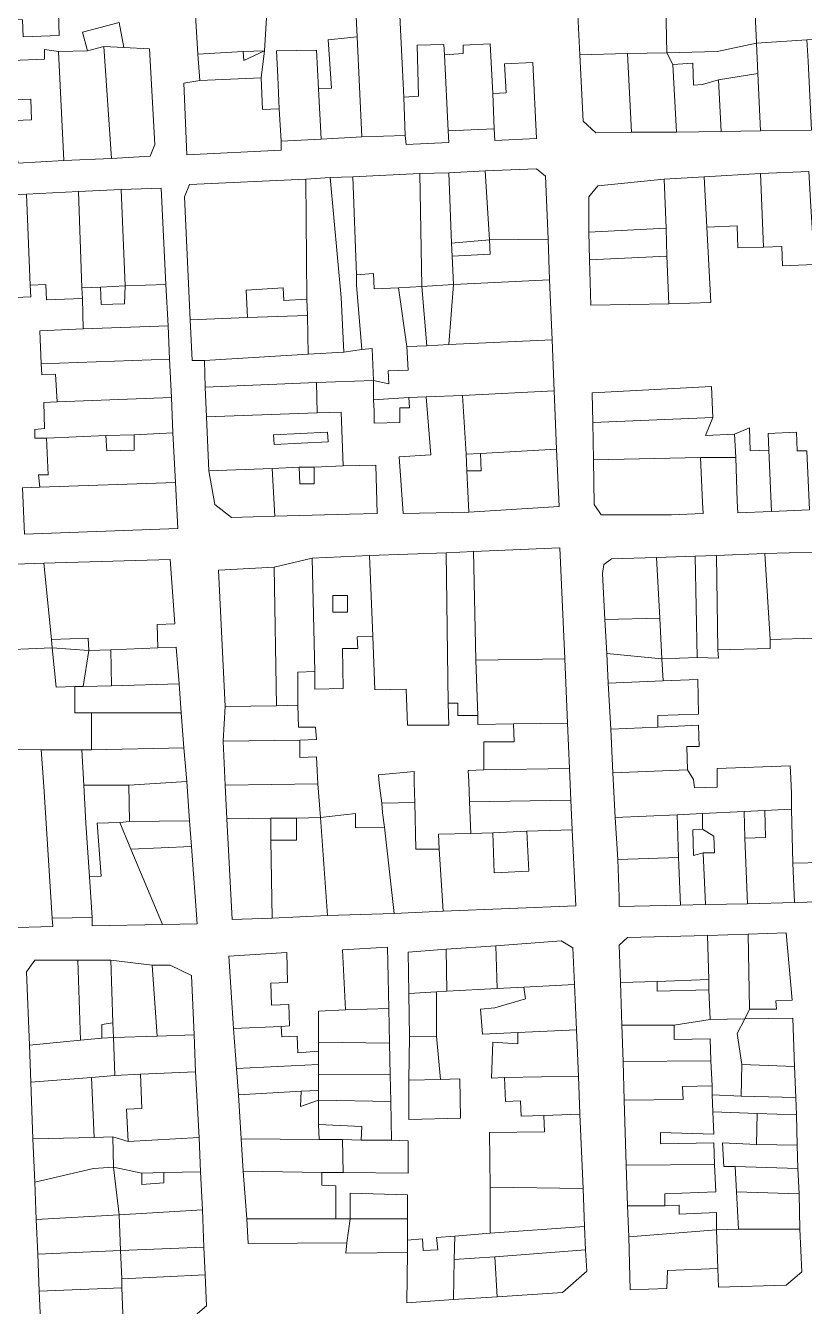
# Model space of a CAD drawing. Header units: inches. Extents: x 1138763 to 1140867, y 1050756 to 1053008.
# Drawn here: x 1140112 to 1140253.1, y 1052024.1 to 1052256.3 of the extents above; entities that cross this region are included whole.
import ezdxf

# ---------------------------------------------------------------- set-up
doc = ezdxf.new("R2010")
doc.units = ezdxf.units.IN
doc.header["$MEASUREMENT"] = 0
doc.layers.add('LimEdif_AM', color=44, linetype='Continuous', lineweight=5)

msp = doc.modelspace()

# ---------------------------------------------------------------- linework, layer by layer
at = {"layer": 'LimEdif_AM'}
for points in [[(1140227.19, 1052297.25), (1140242.44, 1052297.87), (1140244.44, 1052253.12), (1140237.31, 1052251.62), (1140228.19, 1052251.37), (1140227.81, 1052268.5), (1140227.19, 1052297.25)], [(1140242.44, 1052297.87), (1140261.56, 1052298.5), (1140261.94, 1052282.87), (1140262.44, 1052267.62), (1140262.69, 1052257), (1140262.81, 1052254.25), (1140255.69, 1052253.87), (1140253.56, 1052253.75), (1140244.44, 1052253.12), (1140242.44, 1052297.87)], [(1140117.69, 1052267.12), (1140118.06, 1052254.5), (1140111.56, 1052254.25), (1140111.44, 1052257.37), (1140109.81, 1052257.5), (1140109.56, 1052261.62), (1140113.31, 1052261.75), (1140112.69, 1052275.25), (1140117.31, 1052275.5), (1140117.69, 1052267.12)], [(1140227.81, 1052268.5), (1140228.19, 1052251.37), (1140221.06, 1052251.25), (1140212.44, 1052251), (1140211.56, 1052268), (1140227.81, 1052268.5)], [(1140156.06, 1052264.75), (1140155.31, 1052251.75), (1140151.44, 1052251.62), (1140143.19, 1052251.12), (1140142.44, 1052264.25), (1140156.06, 1052264.75)], [(1140172.06, 1052254.25), (1140171.56, 1052265.5), (1140176.56, 1052265.75), (1140179.44, 1052265.87), (1140179.94, 1052255.62), (1140180.56, 1052243.37), (1140180.81, 1052236.37), (1140172.94, 1052236.12), (1140172.06, 1052254.25)], [(1140129.81, 1052252.37), (1140126.19, 1052252.5), (1140123.19, 1052251.75), (1140122.31, 1052255.12), (1140128.94, 1052256.87), (1140129.81, 1052252.37)], [(1140165.06, 1052244.87), (1140167.44, 1052245), (1140166.81, 1052253.75), (1140172.06, 1052254.25), (1140172.94, 1052236.12), (1140165.56, 1052235.75), (1140165.06, 1052244.87)], [(1140180.56, 1052243.37), (1140183.19, 1052243.5), (1140182.94, 1052252.75), (1140187.81, 1052252.87), (1140187.94, 1052251), (1140188.56, 1052237.25), (1140188.69, 1052235.12), (1140180.94, 1052234.75), (1140180.81, 1052236.37), (1140180.56, 1052243.37)], [(1140187.94, 1052251), (1140191.31, 1052251.25), (1140191.31, 1052252.75), (1140196.19, 1052253), (1140196.69, 1052244), (1140196.94, 1052237.62), (1140188.56, 1052237.25), (1140187.94, 1052251)], [(1140244.44, 1052253.12), (1140244.69, 1052247.62), (1140237.56, 1052246.5), (1140234.69, 1052245.62), (1140233.06, 1052245.5), (1140232.94, 1052249.5), (1140229.31, 1052249.25), (1140228.19, 1052251.37), (1140237.31, 1052251.62), (1140244.44, 1052253.12)], [(1140253.56, 1052253.75), (1140253.81, 1052249.87), (1140254.44, 1052237.37), (1140245.19, 1052237.25), (1140244.69, 1052247.62), (1140244.44, 1052253.12), (1140253.56, 1052253.75)], [(1140109.56, 1052250), (1140115.44, 1052250.25), (1140115.44, 1052252), (1140117.94, 1052251.62), (1140118.94, 1052231.87), (1140110.56, 1052231.37), (1140110.06, 1052239.12), (1140113.06, 1052239.25), (1140112.94, 1052243), (1140109.94, 1052242.87), (1140109.56, 1052250)], [(1140126.19, 1052252.5), (1140127.56, 1052232.25), (1140118.94, 1052231.87), (1140117.94, 1052251.62), (1140123.19, 1052251.75), (1140126.19, 1052252.5)], [(1140129.81, 1052252.37), (1140134.44, 1052252.12), (1140135.44, 1052234.75), (1140134.56, 1052232.62), (1140127.56, 1052232.25), (1140126.19, 1052252.5), (1140129.81, 1052252.37)], [(1140151.44, 1052251.62), (1140151.56, 1052250), (1140155.31, 1052251.75), (1140154.69, 1052246.87), (1140143.56, 1052246.37), (1140143.19, 1052251.12), (1140151.44, 1052251.62)], [(1140155.31, 1052251.75), (1140151.56, 1052250), (1140151.44, 1052251.62), (1140155.31, 1052251.75)], [(1140157.94, 1052241.25), (1140157.69, 1052247), (1140157.44, 1052251.75), (1140164.69, 1052251.87), (1140165.06, 1052244.87), (1140165.56, 1052235.75), (1140158.31, 1052235.37), (1140157.94, 1052241.25)], [(1140221.06, 1052251.25), (1140221.81, 1052237), (1140215.31, 1052236.87), (1140213.06, 1052239), (1140212.44, 1052251), (1140221.06, 1052251.25)], [(1140228.19, 1052251.37), (1140229.31, 1052249.25), (1140229.94, 1052237), (1140221.81, 1052237), (1140221.06, 1052251.25), (1140228.19, 1052251.37)], [(1140196.69, 1052244), (1140199.06, 1052244.12), (1140198.81, 1052249.37), (1140203.94, 1052249.62), (1140204.56, 1052235.87), (1140197.06, 1052235.5), (1140196.94, 1052237.62), (1140196.69, 1052244)], [(1140237.56, 1052246.5), (1140238.06, 1052237.12), (1140229.94, 1052237), (1140229.31, 1052249.25), (1140232.94, 1052249.5), (1140233.06, 1052245.5), (1140234.69, 1052245.62), (1140237.56, 1052246.5)], [(1140154.69, 1052246.87), (1140154.94, 1052241.12), (1140157.94, 1052241.25), (1140158.31, 1052235.37), (1140158.31, 1052233.75), (1140141.19, 1052232.87), (1140140.69, 1052245.87), (1140143.56, 1052246.37), (1140154.69, 1052246.87)], [(1140244.69, 1052247.62), (1140245.19, 1052237.25), (1140238.06, 1052237.12), (1140237.56, 1052246.5), (1140244.69, 1052247.62)], [(1140110.06, 1052239.12), (1140109.94, 1052242.87), (1140112.94, 1052243), (1140113.06, 1052239.25), (1140110.06, 1052239.12)], [(1140183.44, 1052229.5), (1140188.69, 1052229.62), (1140189.19, 1052216.87), (1140189.31, 1052214.5), (1140189.56, 1052209.37), (1140183.81, 1052209), (1140183.44, 1052229.5)], [(1140188.69, 1052229.62), (1140195.31, 1052230), (1140196.06, 1052217.5), (1140189.19, 1052216.87), (1140188.69, 1052229.62)], [(1140195.31, 1052230), (1140204.56, 1052230.37), (1140206.19, 1052229), (1140206.69, 1052217.62), (1140196.06, 1052217.5), (1140195.31, 1052230)], [(1140245.19, 1052229.5), (1140253.94, 1052229.87), (1140254.31, 1052223.5), (1140254.81, 1052215.87), (1140254.94, 1052213), (1140249.19, 1052212.75), (1140249.06, 1052216.25), (1140245.69, 1052216.12), (1140245.19, 1052229.5)], [(1140162.94, 1052206.75), (1140158.81, 1052206.5), (1140158.69, 1052208.75), (1140151.94, 1052208.37), (1140152.19, 1052203.37), (1140141.81, 1052203), (1140140.81, 1052225.25), (1140141.69, 1052227.5), (1140162.81, 1052228.5), (1140162.94, 1052206.75)], [(1140162.81, 1052228.5), (1140167.19, 1052228.75), (1140169.19, 1052207), (1140169.69, 1052197.12), (1140163.19, 1052196.75), (1140163.06, 1052203.75), (1140162.94, 1052206.75), (1140162.81, 1052228.5)], [(1140167.19, 1052228.75), (1140171.31, 1052228.87), (1140171.94, 1052211.12), (1140171.94, 1052209.25), (1140172.94, 1052197.62), (1140169.69, 1052197.12), (1140169.19, 1052207), (1140167.19, 1052228.75)], [(1140171.31, 1052228.87), (1140183.44, 1052229.5), (1140183.81, 1052209), (1140179.56, 1052208.75), (1140175.19, 1052208.62), (1140175.06, 1052211.37), (1140171.94, 1052211.12), (1140171.31, 1052228.87)], [(1140228.06, 1052219.62), (1140214.06, 1052218.87), (1140214.06, 1052225.25), (1140215.69, 1052227.25), (1140227.69, 1052228.5), (1140228.06, 1052219.62)], [(1140227.69, 1052228.5), (1140234.94, 1052228.87), (1140235.44, 1052219.75), (1140236.19, 1052206.12), (1140228.56, 1052205.87), (1140228.19, 1052214.5), (1140228.06, 1052219.62), (1140227.69, 1052228.5)], [(1140234.94, 1052228.87), (1140245.19, 1052229.5), (1140245.69, 1052216.12), (1140241.06, 1052216), (1140240.94, 1052220), (1140235.44, 1052219.75), (1140234.94, 1052228.87)], [(1140102.06, 1052225.37), (1140112.19, 1052225.75), (1140112.81, 1052209.25), (1140112.94, 1052207.12), (1140102.94, 1052206.75), (1140102.06, 1052225.37)], [(1140112.19, 1052225.75), (1140121.56, 1052226.25), (1140122.19, 1052208.75), (1140122.31, 1052206.87), (1140115.81, 1052206.62), (1140115.69, 1052209.37), (1140112.81, 1052209.25), (1140112.19, 1052225.75)], [(1140121.56, 1052226.25), (1140129.31, 1052226.62), (1140130.06, 1052209.12), (1140125.56, 1052208.87), (1140122.19, 1052208.75), (1140121.56, 1052226.25)], [(1140129.31, 1052226.62), (1140136.56, 1052226.87), (1140137.44, 1052209.37), (1140130.06, 1052209.12), (1140129.31, 1052226.62)], [(1140228.06, 1052219.62), (1140228.19, 1052214.5), (1140214.19, 1052213.87), (1140214.06, 1052218.87), (1140228.06, 1052219.62)], [(1140196.06, 1052217.5), (1140196.19, 1052214.87), (1140189.31, 1052214.5), (1140189.19, 1052216.87), (1140196.06, 1052217.5)], [(1140206.69, 1052217.62), (1140206.94, 1052210.25), (1140189.56, 1052209.37), (1140189.31, 1052214.5), (1140196.19, 1052214.87), (1140196.06, 1052217.5), (1140206.69, 1052217.62)], [(1140228.19, 1052214.5), (1140228.56, 1052205.87), (1140214.44, 1052205.62), (1140214.19, 1052213.87), (1140228.19, 1052214.5)], [(1140179.56, 1052208.75), (1140181.06, 1052198.12), (1140181.31, 1052193.87), (1140177.69, 1052193.75), (1140177.81, 1052191.37), (1140175.06, 1052192), (1140174.81, 1052197.75), (1140172.94, 1052197.62), (1140171.94, 1052209.25), (1140171.94, 1052211.12), (1140175.06, 1052211.37), (1140175.19, 1052208.62), (1140179.56, 1052208.75)], [(1140102.94, 1052206.75), (1140112.94, 1052207.12), (1140112.81, 1052209.25)], [(1140112.81, 1052209.25), (1140115.69, 1052209.37), (1140115.81, 1052206.62), (1140122.31, 1052206.87), (1140122.44, 1052201.37), (1140114.56, 1052201), (1140114.81, 1052195), (1140114.94, 1052193), (1140117.44, 1052193.12), (1140117.69, 1052188.12), (1140115.31, 1052188), (1140115.44, 1052183.25), (1140113.69, 1052183.12), (1140113.69, 1052181.5), (1140115.81, 1052181.5), (1140116.06, 1052174.87), (1140114.31, 1052174.87), (1140114.56, 1052172.62), (1140111.44, 1052172.5)], [(1140137.44, 1052209.37), (1140137.81, 1052201.87), (1140122.44, 1052201.37), (1140122.31, 1052206.87), (1140122.19, 1052208.75), (1140125.56, 1052208.87), (1140125.69, 1052205.75), (1140129.94, 1052205.87), (1140130.06, 1052209.12), (1140137.44, 1052209.37)], [(1140130.06, 1052209.12), (1140129.94, 1052205.87), (1140125.69, 1052205.75), (1140125.56, 1052208.87), (1140130.06, 1052209.12)], [(1140163.06, 1052203.75), (1140152.19, 1052203.37), (1140151.94, 1052208.37), (1140158.69, 1052208.75), (1140158.81, 1052206.5), (1140162.94, 1052206.75), (1140163.06, 1052203.75)], [(1140183.81, 1052209), (1140184.69, 1052198.25), (1140181.06, 1052198.12), (1140179.56, 1052208.75), (1140183.81, 1052209)], [(1140189.56, 1052209.37), (1140188.69, 1052198.5), (1140184.69, 1052198.25), (1140183.81, 1052209), (1140189.56, 1052209.37)], [(1140206.94, 1052210.25), (1140207.44, 1052199.37), (1140188.69, 1052198.5), (1140189.56, 1052209.37), (1140206.94, 1052210.25)], [(1140137.81, 1052201.87), (1140138.06, 1052195.87), (1140114.81, 1052195), (1140114.56, 1052201), (1140122.44, 1052201.37), (1140137.81, 1052201.87)], [(1140163.06, 1052203.75), (1140163.19, 1052196.75), (1140144.44, 1052195.62), (1140142.19, 1052195.62), (1140141.81, 1052203), (1140152.19, 1052203.37), (1140163.06, 1052203.75)], [(1140172.94, 1052197.62), (1140174.81, 1052197.75), (1140175.06, 1052192), (1140164.69, 1052191.62), (1140144.56, 1052190.75), (1140144.44, 1052195.62), (1140163.19, 1052196.75), (1140169.69, 1052197.12), (1140172.94, 1052197.62)], [(1140207.44, 1052199.37), (1140207.81, 1052190.12), (1140191.19, 1052189.25), (1140184.56, 1052189), (1140181.44, 1052188.87), (1140175.06, 1052188.5), (1140175.06, 1052192), (1140177.81, 1052191.37), (1140177.69, 1052193.75), (1140181.31, 1052193.87), (1140181.06, 1052198.12), (1140184.69, 1052198.25), (1140188.69, 1052198.5), (1140207.44, 1052199.37)], [(1140138.06, 1052195.87), (1140138.44, 1052188.87), (1140117.69, 1052188.12), (1140117.44, 1052193.12), (1140114.94, 1052193), (1140114.81, 1052195), (1140138.06, 1052195.87)], [(1140164.69, 1052191.62), (1140164.81, 1052186.12), (1140144.81, 1052185.37), (1140144.56, 1052190.75), (1140164.69, 1052191.62)], [(1140236.56, 1052185.25), (1140214.81, 1052184.37), (1140214.69, 1052189.75), (1140236.31, 1052190.87), (1140236.56, 1052185.25)], [(1140138.44, 1052188.87), (1140138.69, 1052182.5), (1140131.69, 1052182.12), (1140126.56, 1052182), (1140115.81, 1052181.5), (1140113.69, 1052181.5), (1140113.69, 1052183.12), (1140115.44, 1052183.25), (1140115.31, 1052188), (1140117.69, 1052188.12), (1140138.44, 1052188.87)], [(1140181.44, 1052188.87), (1140181.56, 1052187), (1140179.81, 1052187), (1140179.81, 1052184.37), (1140175.19, 1052184.25), (1140175.19, 1052186.5), (1140175.06, 1052188.5), (1140181.44, 1052188.87)], [(1140191.19, 1052189.25), (1140191.81, 1052178.62), (1140191.94, 1052175.62), (1140192.31, 1052168.12), (1140180.44, 1052167.87), (1140179.69, 1052178.12), (1140185.44, 1052178.5), (1140184.56, 1052189), (1140191.19, 1052189.25)], [(1140207.81, 1052190.12), (1140208.19, 1052179.5), (1140194.44, 1052178.75), (1140191.81, 1052178.62), (1140191.19, 1052189.25), (1140207.81, 1052190.12)], [(1140164.81, 1052186.12), (1140169.19, 1052186.25), (1140169.56, 1052176.5), (1140164.31, 1052176.25), (1140161.56, 1052176.25), (1140156.69, 1052176), (1140145.19, 1052175.62), (1140144.81, 1052185.37), (1140164.81, 1052186.12)], [(1140236.56, 1052185.25), (1140235.19, 1052182), (1140240.44, 1052182.25), (1140240.69, 1052178), (1140234.31, 1052178), (1140214.94, 1052177.62), (1140214.81, 1052184.37), (1140236.56, 1052185.25)], [(1140240.44, 1052182.25), (1140243.19, 1052183.37), (1140243.31, 1052179.25), (1140246.69, 1052179.37), (1140247.19, 1052168.25), (1140241.06, 1052168), (1140240.94, 1052170.12), (1140240.69, 1052178), (1140240.44, 1052182.25)], [(1140138.69, 1052182.5), (1140139.19, 1052173.5), (1140114.56, 1052172.62), (1140114.31, 1052174.87), (1140116.06, 1052174.87), (1140115.81, 1052181.5), (1140126.56, 1052182), (1140126.69, 1052179.25), (1140131.69, 1052179.37), (1140131.69, 1052182.12), (1140138.69, 1052182.5)], [(1140131.69, 1052182.12), (1140131.69, 1052179.37), (1140126.69, 1052179.25), (1140126.56, 1052182), (1140131.69, 1052182.12)], [(1140157.06, 1052180.37), (1140166.81, 1052180.87), (1140166.69, 1052182.62), (1140156.94, 1052182.12), (1140157.06, 1052180.37)], [(1140157.06, 1052180.37), (1140156.94, 1052182.12), (1140166.69, 1052182.62), (1140166.81, 1052180.87), (1140157.06, 1052180.37)], [(1140246.69, 1052179.37), (1140246.56, 1052182.37), (1140251.69, 1052182.62), (1140251.81, 1052179.25), (1140253.56, 1052179.25), (1140254.06, 1052168.5), (1140247.19, 1052168.25), (1140246.69, 1052179.37)], [(1140194.44, 1052178.75), (1140194.56, 1052175.62), (1140191.94, 1052175.62), (1140191.81, 1052178.62), (1140194.44, 1052178.75)], [(1140208.19, 1052179.5), (1140208.69, 1052169.12), (1140192.31, 1052168.12), (1140191.94, 1052175.62), (1140194.56, 1052175.62), (1140194.44, 1052178.75), (1140208.19, 1052179.5)], [(1140169.56, 1052176.5), (1140175.44, 1052176.62), (1140175.69, 1052167.87), (1140170.69, 1052167.75), (1140157.19, 1052167.37), (1140156.69, 1052176), (1140161.56, 1052176.25), (1140161.69, 1052173.25), (1140164.31, 1052173.25), (1140164.31, 1052176.25), (1140169.56, 1052176.5)], [(1140164.31, 1052176.25), (1140164.31, 1052173.25), (1140161.69, 1052173.25), (1140161.56, 1052176.25), (1140164.31, 1052176.25)], [(1140234.31, 1052178), (1140234.69, 1052169.87), (1140234.81, 1052167.87), (1140229.06, 1052167.62), (1140216.31, 1052167.62), (1140215.06, 1052169.5), (1140214.94, 1052177.62), (1140234.31, 1052178)], [(1140156.69, 1052176), (1140157.19, 1052167.37), (1140149.31, 1052167.12), (1140146.31, 1052169.5), (1140145.19, 1052175.62), (1140156.69, 1052176)], [(1140139.19, 1052173.5), (1140139.56, 1052165.12), (1140111.81, 1052164.12), (1140111.44, 1052172.5), (1140114.56, 1052172.62), (1140139.19, 1052173.5)], [(1140163.94, 1052159.75), (1140174.31, 1052160.25), (1140174.94, 1052145.62), (1140172.06, 1052145.5), (1140172.19, 1052143.37), (1140169.44, 1052143.37), (1140169.56, 1052136.12), (1140164.44, 1052136), (1140164.44, 1052139.25), (1140163.94, 1052159.75)], [(1140174.31, 1052160.25), (1140188.19, 1052160.75), (1140188.56, 1052133.5), (1140188.69, 1052129.5), (1140181.19, 1052129.5), (1140180.94, 1052136), (1140175.31, 1052135.87), (1140174.94, 1052145.62), (1140174.31, 1052160.25)], [(1140188.19, 1052160.75), (1140193.19, 1052161), (1140193.56, 1052141.25), (1140193.94, 1052131.25), (1140190.31, 1052131.25), (1140190.31, 1052133.5), (1140188.56, 1052133.5), (1140188.19, 1052160.75)], [(1140193.19, 1052161), (1140208.81, 1052161.62), (1140209.69, 1052141.5), (1140193.56, 1052141.25), (1140193.19, 1052161)], [(1140226.31, 1052159.87), (1140233.31, 1052160.12), (1140233.69, 1052141.75), (1140227.31, 1052141.5), (1140226.94, 1052148.87), (1140226.31, 1052159.87)], [(1140233.31, 1052160.12), (1140237.19, 1052160.25), (1140237.44, 1052143.12), (1140237.56, 1052141.62), (1140233.69, 1052141.75), (1140233.31, 1052160.12)], [(1140237.19, 1052160.25), (1140245.94, 1052160.62), (1140246.94, 1052145), (1140246.94, 1052143.37), (1140237.44, 1052143.12), (1140237.19, 1052160.25)], [(1140245.94, 1052160.62), (1140254.81, 1052160.87), (1140254.94, 1052145.25), (1140246.94, 1052145), (1140245.94, 1052160.62)], [(1140104.81, 1052156.25), (1140104.81, 1052158.5), (1140115.31, 1052158.87), (1140116.69, 1052145), (1140116.81, 1052143.5), (1140105.31, 1052143), (1140104.81, 1052156.25)], [(1140116.69, 1052145), (1140115.31, 1052158.87), (1140138.19, 1052159.5), (1140139.06, 1052147.87), (1140135.81, 1052147.75), (1140135.94, 1052143.5), (1140127.44, 1052143.12), (1140123.44, 1052143), (1140123.31, 1052145.25), (1140116.69, 1052145)], [(1140157.44, 1052133), (1140148.19, 1052132.87), (1140146.94, 1052157.62), (1140157.06, 1052158.12), (1140157.44, 1052133)], [(1140157.06, 1052158.12), (1140163.94, 1052159.75), (1140164.44, 1052139.25), (1140161.31, 1052139.12), (1140161.31, 1052133.12), (1140157.44, 1052133), (1140157.06, 1052158.12)], [(1140226.94, 1052148.87), (1140216.94, 1052148.62), (1140216.56, 1052157), (1140216.81, 1052158.62), (1140218.19, 1052159.62), (1140226.31, 1052159.87), (1140226.94, 1052148.87)], [(1140170.31, 1052150), (1140170.31, 1052153), (1140167.69, 1052153), (1140167.69, 1052150), (1140170.31, 1052150)], [(1140170.31, 1052150), (1140167.69, 1052150), (1140167.69, 1052153), (1140170.31, 1052153), (1140170.31, 1052150)], [(1140226.94, 1052148.87), (1140227.31, 1052141.5), (1140217.31, 1052142.5), (1140216.94, 1052148.62), (1140226.94, 1052148.87)], [(1140116.69, 1052145), (1140123.31, 1052145.25), (1140123.44, 1052143), (1140116.81, 1052143.5), (1140116.69, 1052145)], [(1140174.94, 1052145.62), (1140175.31, 1052135.87), (1140180.94, 1052136), (1140181.19, 1052129.5), (1140188.69, 1052129.5), (1140188.56, 1052133.5), (1140190.31, 1052133.5), (1140190.31, 1052131.25), (1140193.94, 1052131.25), (1140193.94, 1052129.62), (1140200.44, 1052129.75), (1140200.56, 1052126.5), (1140195.06, 1052126.5), (1140195.06, 1052121.37), (1140192.19, 1052121.25), (1140192.31, 1052119.25), (1140192.44, 1052115.62), (1140192.69, 1052109.87), (1140186.81, 1052109.75), (1140186.94, 1052107), (1140182.69, 1052107), (1140182.56, 1052115.5), (1140182.44, 1052119.12), (1140182.44, 1052121.12), (1140175.94, 1052120.5), (1140176.06, 1052119), (1140176.56, 1052115.37), (1140176.69, 1052113.62), (1140177.06, 1052111), (1140171.81, 1052110.87), (1140171.81, 1052113.5), (1140165.44, 1052112.75), (1140164.94, 1052118.87), (1140164.81, 1052121.25), (1140164.69, 1052123.75), (1140161.69, 1052123.62), (1140161.69, 1052126.75), (1140164.69, 1052126.87), (1140164.56, 1052129.12), (1140161.44, 1052129.12), (1140161.31, 1052133.12), (1140161.31, 1052139.12), (1140164.44, 1052139.25), (1140164.44, 1052136), (1140169.56, 1052136.12), (1140169.44, 1052143.37), (1140172.19, 1052143.37), (1140172.06, 1052145.5), (1140174.94, 1052145.62)], [(1140256.56, 1052104.62), (1140251.06, 1052104.5), (1140250.81, 1052114.25), (1140250.81, 1052117.12), (1140250.69, 1052119.87), (1140250.56, 1052122.12), (1140237.31, 1052121.62), (1140237.31, 1052119.75), (1140237.31, 1052118.25), (1140233.19, 1052118.12), (1140233.06, 1052119.62), (1140231.94, 1052121.37), (1140231.81, 1052125.62), (1140234.06, 1052125.62), (1140233.94, 1052129.5), (1140226.56, 1052129.12), (1140226.56, 1052131.25), (1140233.94, 1052131.5), (1140233.81, 1052137.75), (1140227.56, 1052137.5), (1140227.31, 1052141.5), (1140233.69, 1052141.75), (1140237.56, 1052141.62), (1140237.44, 1052143.12), (1140246.94, 1052143.37), (1140246.94, 1052145), (1140254.94, 1052145.25)], [(1140105.31, 1052143), (1140116.81, 1052143.5)], [(1140116.81, 1052143.5), (1140117.56, 1052136.37), (1140120.94, 1052136.5), (1140120.94, 1052131.75), (1140123.94, 1052131.75), (1140123.94, 1052125), (1140122.19, 1052125), (1140118.94, 1052125), (1140114.81, 1052125), (1140106.94, 1052125.12)], [(1140123.44, 1052143), (1140122.44, 1052136.5), (1140120.94, 1052136.5), (1140117.56, 1052136.37), (1140116.81, 1052143.5), (1140123.44, 1052143)], [(1140127.44, 1052143.12), (1140127.56, 1052136.62), (1140122.44, 1052136.5), (1140123.44, 1052143), (1140127.44, 1052143.12)], [(1140135.94, 1052143.5), (1140139.31, 1052143.62), (1140139.81, 1052137), (1140127.56, 1052136.62), (1140127.44, 1052143.12), (1140135.94, 1052143.5)], [(1140209.69, 1052141.5), (1140210.19, 1052129.87), (1140200.44, 1052129.75), (1140193.94, 1052129.62), (1140193.94, 1052131.25), (1140193.56, 1052141.25), (1140209.69, 1052141.5)], [(1140227.31, 1052141.5), (1140227.56, 1052137.5), (1140217.56, 1052137.12), (1140217.31, 1052142.5), (1140227.31, 1052141.5)], [(1140139.81, 1052137), (1140140.19, 1052131.75), (1140123.94, 1052131.75), (1140120.94, 1052131.75), (1140120.94, 1052136.5), (1140122.44, 1052136.5), (1140127.56, 1052136.62), (1140139.81, 1052137)], [(1140227.56, 1052137.5), (1140233.81, 1052137.75), (1140233.94, 1052131.5), (1140226.56, 1052131.25), (1140226.56, 1052129.12), (1140218.06, 1052128.75), (1140217.56, 1052137.12), (1140227.56, 1052137.5)], [(1140161.31, 1052133.12), (1140161.44, 1052129.12), (1140164.56, 1052129.12), (1140164.69, 1052126.87), (1140161.69, 1052126.75), (1140147.81, 1052126.62), (1140148.19, 1052132.87), (1140157.44, 1052133), (1140161.31, 1052133.12)], [(1140140.19, 1052131.75), (1140140.69, 1052125.37), (1140123.94, 1052125), (1140123.94, 1052131.75), (1140140.19, 1052131.75)], [(1140210.19, 1052129.87), (1140210.56, 1052121.62), (1140195.06, 1052121.37), (1140195.06, 1052126.5), (1140200.56, 1052126.5), (1140200.44, 1052129.75), (1140210.19, 1052129.87)], [(1140226.56, 1052129.12), (1140233.94, 1052129.5), (1140234.06, 1052125.62), (1140231.81, 1052125.62), (1140231.94, 1052121.37), (1140218.44, 1052120.87), (1140218.06, 1052128.75), (1140226.56, 1052129.12)], [(1140140.69, 1052125.37), (1140141.19, 1052119.25), (1140130.69, 1052118.62), (1140122.56, 1052118.62), (1140122.19, 1052125), (1140123.94, 1052125), (1140140.69, 1052125.37)], [(1140161.69, 1052126.75), (1140161.69, 1052123.62), (1140164.69, 1052123.75), (1140164.81, 1052121.25), (1140164.94, 1052118.87), (1140148.19, 1052118.62), (1140147.81, 1052126.62), (1140161.69, 1052126.75)], [(1140114.81, 1052125), (1140115.31, 1052118.37), (1140116.81, 1052094.5), (1140116.94, 1052093), (1140108.31, 1052092.75), (1140107.56, 1052110.75), (1140107.31, 1052118.37), (1140106.94, 1052125.12), (1140114.81, 1052125)], [(1140122.19, 1052125), (1140122.56, 1052118.62), (1140122.94, 1052111.75), (1140123.56, 1052102), (1140124.06, 1052094.62), (1140116.81, 1052094.5), (1140115.31, 1052118.37), (1140114.81, 1052125), (1140118.94, 1052125), (1140122.19, 1052125)], [(1140182.56, 1052115.5), (1140176.56, 1052115.37), (1140176.06, 1052119), (1140175.94, 1052120.5), (1140182.44, 1052121.12), (1140182.44, 1052119.12), (1140182.56, 1052115.5)], [(1140210.56, 1052121.62), (1140210.81, 1052115.87), (1140192.44, 1052115.62), (1140192.31, 1052119.25), (1140192.19, 1052121.25), (1140195.06, 1052121.37), (1140210.56, 1052121.62)], [(1140231.94, 1052121.37), (1140233.06, 1052119.62), (1140233.19, 1052118.12), (1140237.31, 1052118.25), (1140237.31, 1052119.75), (1140237.31, 1052121.62), (1140250.56, 1052122.12), (1140250.69, 1052119.87), (1140250.81, 1052117.12), (1140250.81, 1052114.25), (1140245.94, 1052114), (1140242.19, 1052113.87), (1140234.69, 1052113.5), (1140230.06, 1052113.25), (1140218.81, 1052112.75), (1140218.44, 1052120.87), (1140231.94, 1052121.37)], [(1140130.69, 1052118.62), (1140130.81, 1052112), (1140129.06, 1052111.87), (1140124.94, 1052111.75), (1140125.69, 1052102.12), (1140123.56, 1052102), (1140122.94, 1052111.75), (1140122.56, 1052118.62), (1140130.69, 1052118.62)], [(1140141.19, 1052119.25), (1140141.69, 1052112.12), (1140130.81, 1052112), (1140130.69, 1052118.62), (1140141.19, 1052119.25)], [(1140164.94, 1052118.87), (1140165.44, 1052112.75), (1140161.06, 1052112.62), (1140156.44, 1052112.62), (1140148.44, 1052112.5), (1140148.19, 1052118.62), (1140164.94, 1052118.87)], [(1140210.81, 1052115.87), (1140211.06, 1052110.5), (1140202.81, 1052110.25), (1140196.69, 1052110), (1140192.69, 1052109.87), (1140192.44, 1052115.62), (1140210.81, 1052115.87)], [(1140182.56, 1052115.5), (1140182.69, 1052107), (1140186.94, 1052107), (1140187.69, 1052095.75), (1140178.81, 1052095.37), (1140177.06, 1052111), (1140176.69, 1052113.62), (1140176.56, 1052115.37), (1140182.56, 1052115.5)], [(1140242.19, 1052113.87), (1140242.31, 1052109), (1140242.81, 1052097.12), (1140235.19, 1052097), (1140234.81, 1052106.37), (1140236.81, 1052106.37), (1140236.69, 1052109.37), (1140234.69, 1052110.62), (1140234.69, 1052113.5), (1140242.19, 1052113.87)], [(1140245.94, 1052114), (1140246.06, 1052109.12), (1140242.31, 1052109), (1140242.19, 1052113.87), (1140245.94, 1052114)], [(1140250.81, 1052114.25), (1140251.06, 1052104.5), (1140251.31, 1052097.37), (1140242.81, 1052097.12), (1140242.31, 1052109), (1140246.06, 1052109.12), (1140245.94, 1052114), (1140250.81, 1052114.25)], [(1140131.06, 1052107), (1140136.81, 1052093.37), (1140124.06, 1052093.12), (1140124.06, 1052094.62), (1140123.56, 1052102), (1140125.69, 1052102.12), (1140124.94, 1052111.75), (1140129.06, 1052111.87), (1140131.06, 1052107)], [(1140141.69, 1052112.12), (1140142.06, 1052107.5), (1140131.06, 1052107), (1140129.06, 1052111.87), (1140130.81, 1052112), (1140141.69, 1052112.12)], [(1140156.44, 1052112.62), (1140156.44, 1052108.62), (1140156.69, 1052094.5), (1140149.44, 1052094.25), (1140148.44, 1052112.5), (1140156.44, 1052112.62)], [(1140165.44, 1052112.75), (1140166.69, 1052095), (1140156.69, 1052094.5), (1140156.44, 1052108.62), (1140161.06, 1052108.62), (1140161.06, 1052112.62), (1140165.44, 1052112.75)], [(1140161.06, 1052112.62), (1140161.06, 1052108.62), (1140156.44, 1052108.62), (1140156.44, 1052112.62), (1140161.06, 1052112.62)], [(1140177.06, 1052111), (1140178.81, 1052095.37), (1140166.69, 1052095), (1140165.44, 1052112.75), (1140171.81, 1052113.5), (1140171.81, 1052110.87), (1140177.06, 1052111)], [(1140230.06, 1052113.25), (1140230.31, 1052105.5), (1140219.31, 1052105.12), (1140218.81, 1052112.75), (1140230.06, 1052113.25)], [(1140234.69, 1052113.5), (1140234.69, 1052110.62), (1140232.94, 1052110.5), (1140233.06, 1052105.87), (1140234.81, 1052106.37), (1140235.19, 1052097), (1140230.69, 1052096.87), (1140230.31, 1052105.5), (1140230.06, 1052113.25), (1140234.69, 1052113.5)], [(1140266.94, 1052111.62), (1140267.44, 1052097.75), (1140251.31, 1052097.37), (1140251.06, 1052104.5), (1140256.56, 1052104.62), (1140256.44, 1052111.25), (1140266.94, 1052111.62)], [(1140211.06, 1052110.5), (1140211.69, 1052096.75), (1140187.69, 1052095.75), (1140186.94, 1052107), (1140186.81, 1052109.75), (1140192.69, 1052109.87), (1140196.69, 1052110), (1140196.94, 1052102.75), (1140203.19, 1052103), (1140202.81, 1052110.25), (1140211.06, 1052110.5)], [(1140202.81, 1052110.25), (1140203.19, 1052103), (1140196.94, 1052102.75), (1140196.69, 1052110), (1140202.81, 1052110.25)], [(1140234.81, 1052106.37), (1140233.06, 1052105.87), (1140232.94, 1052110.5), (1140234.69, 1052110.62), (1140236.69, 1052109.37), (1140236.81, 1052106.37), (1140234.81, 1052106.37)], [(1140142.06, 1052107.5), (1140143.06, 1052093.5), (1140136.81, 1052093.37), (1140131.06, 1052107), (1140142.06, 1052107.5)], [(1140230.31, 1052105.5), (1140230.69, 1052096.87), (1140219.56, 1052096.62), (1140219.56, 1052098.37), (1140219.31, 1052105.12), (1140230.31, 1052105.5)], [(1140197.19, 1052089.5), (1140209.06, 1052090.37), (1140211.19, 1052089.12), (1140211.44, 1052082.5), (1140202.31, 1052082), (1140197.44, 1052081.75), (1140197.19, 1052089.5)], [(1140235.81, 1052083.37), (1140226.44, 1052083), (1140219.81, 1052082.87), (1140219.56, 1052089.62), (1140221.06, 1052091), (1140235.56, 1052091.37), (1140235.81, 1052083.37)], [(1140235.56, 1052091.37), (1140242.94, 1052091.62), (1140243.19, 1052078), (1140242.31, 1052076.25), (1140236.06, 1052076.12), (1140235.81, 1052081.5), (1140235.81, 1052083.37), (1140235.56, 1052091.37)], [(1140243.19, 1052078), (1140242.94, 1052091.62), (1140249.81, 1052091.87), (1140250.94, 1052079.62), (1140247.94, 1052079.5), (1140248.06, 1052078), (1140243.19, 1052078)], [(1140158.31, 1052074.87), (1140149.69, 1052074.5), (1140148.81, 1052087.62), (1140159.31, 1052088.25), (1140159.44, 1052082.87), (1140156.44, 1052082.75), (1140156.56, 1052078.75), (1140159.69, 1052078.87), (1140159.81, 1052075), (1140158.31, 1052074.87)], [(1140177.81, 1052078.12), (1140169.94, 1052077.87), (1140169.44, 1052088.75), (1140177.56, 1052089.25), (1140177.81, 1052078.12)], [(1140188.31, 1052081.25), (1140186.44, 1052081.12), (1140181.44, 1052080.87), (1140181.31, 1052088.37), (1140188.19, 1052088.87), (1140188.31, 1052081.25)], [(1140188.19, 1052088.87), (1140197.19, 1052089.5), (1140197.44, 1052081.75), (1140188.31, 1052081.25), (1140188.19, 1052088.87)], [(1140121.44, 1052086.87), (1140121.94, 1052072.37), (1140112.69, 1052071.5), (1140112.19, 1052084.75), (1140113.69, 1052086.87), (1140121.44, 1052086.87)], [(1140121.44, 1052086.87), (1140127.44, 1052086.87), (1140127.81, 1052075.5), (1140125.81, 1052075.25), (1140125.81, 1052072.75), (1140121.94, 1052072.37), (1140121.44, 1052086.87)], [(1140127.44, 1052086.87), (1140134.94, 1052086), (1140135.81, 1052073.12), (1140127.94, 1052072.87), (1140127.81, 1052075.5), (1140127.44, 1052086.87)], [(1140134.94, 1052086), (1140138.19, 1052086), (1140142.06, 1052084.12), (1140142.56, 1052073.37), (1140135.81, 1052073.12), (1140134.94, 1052086)], [(1140235.81, 1052083.37), (1140235.81, 1052081.5), (1140226.44, 1052081.25), (1140226.44, 1052083), (1140235.81, 1052083.37)], [(1140186.44, 1052081.12), (1140186.44, 1052073.12), (1140181.56, 1052073), (1140181.44, 1052080.87), (1140186.44, 1052081.12)], [(1140211.44, 1052082.5), (1140211.81, 1052074.25), (1140201.19, 1052073.75), (1140194.81, 1052073.5), (1140194.44, 1052078), (1140197.06, 1052078.25), (1140202.56, 1052079.87), (1140202.31, 1052082), (1140211.44, 1052082.5)], [(1140226.44, 1052083), (1140226.44, 1052081.25), (1140235.81, 1052081.5), (1140236.06, 1052076.12), (1140229.56, 1052075.12), (1140220.06, 1052075.12), (1140219.81, 1052082.87), (1140226.44, 1052083)], [(1140177.81, 1052078.12), (1140177.94, 1052071.87), (1140165.06, 1052072), (1140165.06, 1052077.62), (1140169.94, 1052077.87), (1140177.81, 1052078.12)], [(1140241.81, 1052068), (1140240.94, 1052073.62), (1140242.31, 1052076.25), (1140251.06, 1052076.37), (1140251.31, 1052067.62), (1140241.81, 1052068)], [(1140127.94, 1052072.87), (1140125.81, 1052072.75), (1140125.81, 1052075.25), (1140127.81, 1052075.5), (1140127.94, 1052072.87)], [(1140158.31, 1052074.87), (1140158.44, 1052073), (1140161.19, 1052073.12), (1140161.31, 1052070.12), (1140165.06, 1052070.37), (1140165.06, 1052068), (1140150.19, 1052067.25), (1140149.69, 1052074.5), (1140158.31, 1052074.87)], [(1140211.81, 1052074.25), (1140212.19, 1052065.87), (1140198.81, 1052065.62), (1140196.44, 1052065.5), (1140196.69, 1052072), (1140201.19, 1052071.75), (1140201.19, 1052073.75), (1140211.81, 1052074.25)], [(1140229.56, 1052075.12), (1140229.56, 1052072.5), (1140236.06, 1052072.62), (1140236.19, 1052068.62), (1140220.31, 1052068.5), (1140220.06, 1052075.12), (1140229.56, 1052075.12)], [(1140242.31, 1052076.25), (1140240.94, 1052073.62), (1140241.81, 1052068), (1140241.69, 1052062.25), (1140236.44, 1052062.5), (1140236.44, 1052064.12), (1140236.19, 1052068.62), (1140236.06, 1052072.62), (1140229.56, 1052072.5), (1140229.56, 1052075.12), (1140236.06, 1052076.12), (1140242.31, 1052076.25)], [(1140127.94, 1052072.87), (1140128.19, 1052066), (1140123.94, 1052065.62), (1140112.94, 1052064.75), (1140112.69, 1052071.5), (1140121.94, 1052072.37), (1140125.81, 1052072.75), (1140127.94, 1052072.87)], [(1140142.56, 1052073.37), (1140142.81, 1052066.62), (1140132.81, 1052066.25), (1140128.19, 1052066), (1140127.94, 1052072.87), (1140135.81, 1052073.12), (1140142.56, 1052073.37)], [(1140177.94, 1052071.87), (1140178.06, 1052066.12), (1140165.06, 1052066.25), (1140165.06, 1052068), (1140165.06, 1052070.37), (1140165.06, 1052072), (1140177.94, 1052071.87)], [(1140186.44, 1052073.12), (1140187.19, 1052065.25), (1140181.44, 1052065.12), (1140181.56, 1052073), (1140186.44, 1052073.12)], [(1140165.06, 1052068), (1140165.06, 1052066.25), (1140165.06, 1052063.25), (1140161.94, 1052063.12), (1140150.56, 1052062.5), (1140150.19, 1052067.25), (1140165.06, 1052068)], [(1140236.19, 1052068.62), (1140236.44, 1052064.12), (1140231.06, 1052064), (1140231.19, 1052061.62), (1140220.44, 1052061.5), (1140220.31, 1052068.5), (1140236.19, 1052068.62)], [(1140251.31, 1052067.62), (1140251.56, 1052062), (1140241.69, 1052062.25), (1140241.81, 1052068), (1140251.31, 1052067.62)], [(1140123.94, 1052065.62), (1140124.44, 1052054.75), (1140113.31, 1052054.5), (1140112.94, 1052064.75), (1140123.94, 1052065.62)], [(1140132.81, 1052066.25), (1140133.06, 1052060), (1140130.31, 1052059.87), (1140130.56, 1052054), (1140127.81, 1052054.87), (1140124.44, 1052054.75), (1140123.94, 1052065.62), (1140128.19, 1052066), (1140132.81, 1052066.25)], [(1140142.81, 1052066.62), (1140143.44, 1052054.75), (1140130.56, 1052054), (1140130.31, 1052059.87), (1140133.06, 1052060), (1140132.81, 1052066.25), (1140142.81, 1052066.62)], [(1140178.06, 1052066.12), (1140178.19, 1052061.25), (1140165.06, 1052061.5), (1140165.06, 1052063.25), (1140165.06, 1052066.25), (1140178.06, 1052066.12)], [(1140187.19, 1052065.25), (1140190.69, 1052065.37), (1140190.81, 1052058.25), (1140181.44, 1052058), (1140181.44, 1052065.12), (1140187.19, 1052065.25)], [(1140212.19, 1052065.87), (1140212.44, 1052059), (1140205.94, 1052058.75), (1140201.81, 1052058.62), (1140201.69, 1052061.37), (1140198.94, 1052061.25), (1140198.81, 1052065.62), (1140212.19, 1052065.87)], [(1140161.94, 1052063.12), (1140161.81, 1052060.37), (1140165.06, 1052061.5), (1140165.06, 1052057.12), (1140165.19, 1052054.37), (1140151.06, 1052054.5), (1140150.56, 1052062.5), (1140161.94, 1052063.12)], [(1140165.06, 1052063.25), (1140165.06, 1052061.5), (1140161.81, 1052060.37), (1140161.94, 1052063.12), (1140165.06, 1052063.25)], [(1140236.44, 1052062.5), (1140236.56, 1052059.37), (1140236.69, 1052055.37), (1140227.06, 1052055.62), (1140227.06, 1052053.62), (1140236.69, 1052053.75), (1140236.81, 1052049.87), (1140220.81, 1052049.75), (1140220.44, 1052061.5), (1140231.19, 1052061.62), (1140231.06, 1052064), (1140236.44, 1052064.12), (1140236.44, 1052062.5)], [(1140241.69, 1052062.25), (1140251.56, 1052062), (1140251.69, 1052058.87), (1140244.56, 1052059.12), (1140236.56, 1052059.37), (1140236.44, 1052062.5), (1140241.69, 1052062.25)], [(1140178.19, 1052061.25), (1140178.31, 1052054.25), (1140172.81, 1052054.25), (1140172.94, 1052056.75), (1140165.06, 1052057.12), (1140165.06, 1052061.5), (1140178.19, 1052061.25)], [(1140212.44, 1052059), (1140213.06, 1052045.5), (1140196.19, 1052045.75), (1140196.06, 1052055.62), (1140206.06, 1052055.75), (1140205.94, 1052058.75), (1140212.44, 1052059)], [(1140244.56, 1052059.12), (1140244.44, 1052053.5), (1140238.31, 1052053.75), (1140238.56, 1052049.5), (1140240.56, 1052049.5), (1140240.81, 1052044.87), (1140241.19, 1052038.12), (1140237.19, 1052038), (1140237.19, 1052041.12), (1140230.44, 1052040.87), (1140230.44, 1052042.5), (1140227.81, 1052042.37), (1140227.81, 1052044.5), (1140237.06, 1052044.87), (1140236.81, 1052049.87), (1140236.69, 1052053.75), (1140227.06, 1052053.62), (1140227.06, 1052055.62), (1140236.69, 1052055.37), (1140236.56, 1052059.37), (1140244.56, 1052059.12)], [(1140251.69, 1052058.87), (1140251.81, 1052053.37), (1140244.44, 1052053.5), (1140244.56, 1052059.12), (1140251.69, 1052058.87)], [(1140165.06, 1052057.12), (1140172.94, 1052056.75), (1140172.81, 1052054.25), (1140169.44, 1052054.37), (1140165.19, 1052054.37), (1140165.06, 1052057.12)], [(1140127.81, 1052054.87), (1140127.94, 1052049.37), (1140124.31, 1052049.12), (1140113.69, 1052046.62), (1140113.31, 1052054.5), (1140124.44, 1052054.75), (1140127.81, 1052054.87)], [(1140143.44, 1052054.75), (1140143.69, 1052048.5), (1140137.06, 1052048.37), (1140133.06, 1052048.25), (1140127.94, 1052049.37), (1140127.81, 1052054.87), (1140130.56, 1052054), (1140143.44, 1052054.75)], [(1140165.19, 1052054.37), (1140169.44, 1052054.37), (1140169.56, 1052048.37), (1140165.69, 1052048.37), (1140151.44, 1052048.62), (1140151.06, 1052054.5), (1140165.19, 1052054.37)], [(1140172.81, 1052054.25), (1140178.31, 1052054.25), (1140181.31, 1052054.12), (1140181.31, 1052048.25), (1140169.56, 1052048.37), (1140169.44, 1052054.37), (1140172.81, 1052054.25)], [(1140251.81, 1052053.37), (1140251.94, 1052049.12), (1140240.56, 1052049.5), (1140238.56, 1052049.5), (1140238.31, 1052053.75), (1140244.44, 1052053.5), (1140251.81, 1052053.37)], [(1140127.94, 1052049.37), (1140128.94, 1052040.75), (1140113.94, 1052039.87), (1140113.69, 1052046.62), (1140124.31, 1052049.12), (1140127.94, 1052049.37)], [(1140143.69, 1052048.5), (1140144.06, 1052041.62), (1140128.94, 1052040.75), (1140127.94, 1052049.37), (1140133.06, 1052048.25), (1140133.06, 1052046.25), (1140137.06, 1052046.5), (1140137.06, 1052048.37), (1140143.69, 1052048.5)], [(1140165.69, 1052048.37), (1140165.69, 1052046.12), (1140168.19, 1052046), (1140168.19, 1052040), (1140152.06, 1052040), (1140151.44, 1052048.62), (1140165.69, 1052048.37)], [(1140236.81, 1052049.87), (1140237.06, 1052044.87), (1140227.81, 1052044.5), (1140227.81, 1052042.37), (1140221.06, 1052042.37), (1140220.81, 1052049.75), (1140236.81, 1052049.87)], [(1140251.94, 1052049.12), (1140252.19, 1052044.5), (1140240.81, 1052044.87), (1140240.56, 1052049.5), (1140251.94, 1052049.12)], [(1140137.06, 1052048.37), (1140137.06, 1052046.5), (1140133.06, 1052046.25), (1140133.06, 1052048.25), (1140137.06, 1052048.37)], [(1140170.81, 1052040), (1140170.81, 1052044.62), (1140181.19, 1052044.37), (1140181.19, 1052040), (1140170.81, 1052040)], [(1140213.06, 1052045.5), (1140213.31, 1052038.62), (1140196.19, 1052037.37), (1140196.19, 1052045.75), (1140213.06, 1052045.5)], [(1140252.19, 1052044.5), (1140252.31, 1052038.12), (1140241.19, 1052038.12), (1140240.81, 1052044.87), (1140252.19, 1052044.5)], [(1140144.06, 1052041.62), (1140144.31, 1052034.87), (1140129.19, 1052034.25), (1140128.94, 1052040.75), (1140144.06, 1052041.62)], [(1140227.81, 1052042.37), (1140230.44, 1052042.5), (1140230.44, 1052040.87), (1140237.19, 1052041.12), (1140237.19, 1052038), (1140221.31, 1052036.75), (1140221.06, 1052042.37), (1140227.81, 1052042.37)], [(1140128.94, 1052040.75), (1140129.19, 1052034.25), (1140114.19, 1052033.62), (1140113.94, 1052039.87), (1140128.94, 1052040.75)], [(1140168.19, 1052040), (1140170.81, 1052040), (1140170.19, 1052035.62), (1140152.31, 1052035.5), (1140152.06, 1052040), (1140168.19, 1052040)], [(1140181.19, 1052040), (1140181.19, 1052036.12), (1140181.19, 1052033.87), (1140170.06, 1052033.75), (1140170.19, 1052035.62), (1140170.81, 1052040), (1140181.19, 1052040)], [(1140213.31, 1052038.62), (1140213.44, 1052034.37), (1140197.06, 1052033.12), (1140189.69, 1052032.62), (1140189.81, 1052036.87), (1140196.19, 1052037.37), (1140213.31, 1052038.62)], [(1140237.19, 1052038), (1140237.44, 1052031), (1140228.31, 1052030.62), (1140228.19, 1052027.37), (1140221.56, 1052027.12), (1140221.31, 1052036.75), (1140237.19, 1052038)], [(1140252.31, 1052038.12), (1140252.69, 1052030.37), (1140249.81, 1052028), (1140237.56, 1052027.62), (1140237.44, 1052031), (1140237.19, 1052038), (1140241.19, 1052038.12), (1140252.31, 1052038.12)], [(1140144.31, 1052034.87), (1140144.56, 1052029.87), (1140129.44, 1052029.12), (1140129.19, 1052034.25), (1140144.31, 1052034.87)], [(1140181.19, 1052036.12), (1140183.94, 1052036.37), (1140184.06, 1052034.25), (1140186.69, 1052034.37), (1140186.44, 1052036.62), (1140189.81, 1052036.87), (1140189.69, 1052032.62), (1140189.56, 1052025.37), (1140181.06, 1052024.75), (1140181.19, 1052033.87), (1140181.19, 1052036.12)], [(1140129.19, 1052034.25), (1140129.44, 1052029.12), (1140129.44, 1052027.5), (1140114.44, 1052026.87), (1140114.19, 1052033.62), (1140129.19, 1052034.25)], [(1140197.06, 1052033.12), (1140197.44, 1052025.87), (1140189.56, 1052025.37), (1140189.69, 1052032.62), (1140197.06, 1052033.12)], [(1140213.44, 1052034.37), (1140213.69, 1052030.5), (1140209.31, 1052026.62), (1140197.44, 1052025.87), (1140197.06, 1052033.12), (1140213.44, 1052034.37)], [(1140144.56, 1052029.87), (1140144.81, 1052024.25), (1140142.31, 1052022.12), (1140129.69, 1052021.25), (1140129.44, 1052027.5), (1140129.44, 1052029.12), (1140144.56, 1052029.87)], [(1140129.44, 1052027.5), (1140129.69, 1052021.25), (1140117.19, 1052020.5), (1140114.69, 1052021.62), (1140114.44, 1052026.87), (1140129.44, 1052027.5)]]:
    msp.add_lwpolyline(points, dxfattribs=at)

doc.saveas('drawing.dxf')
